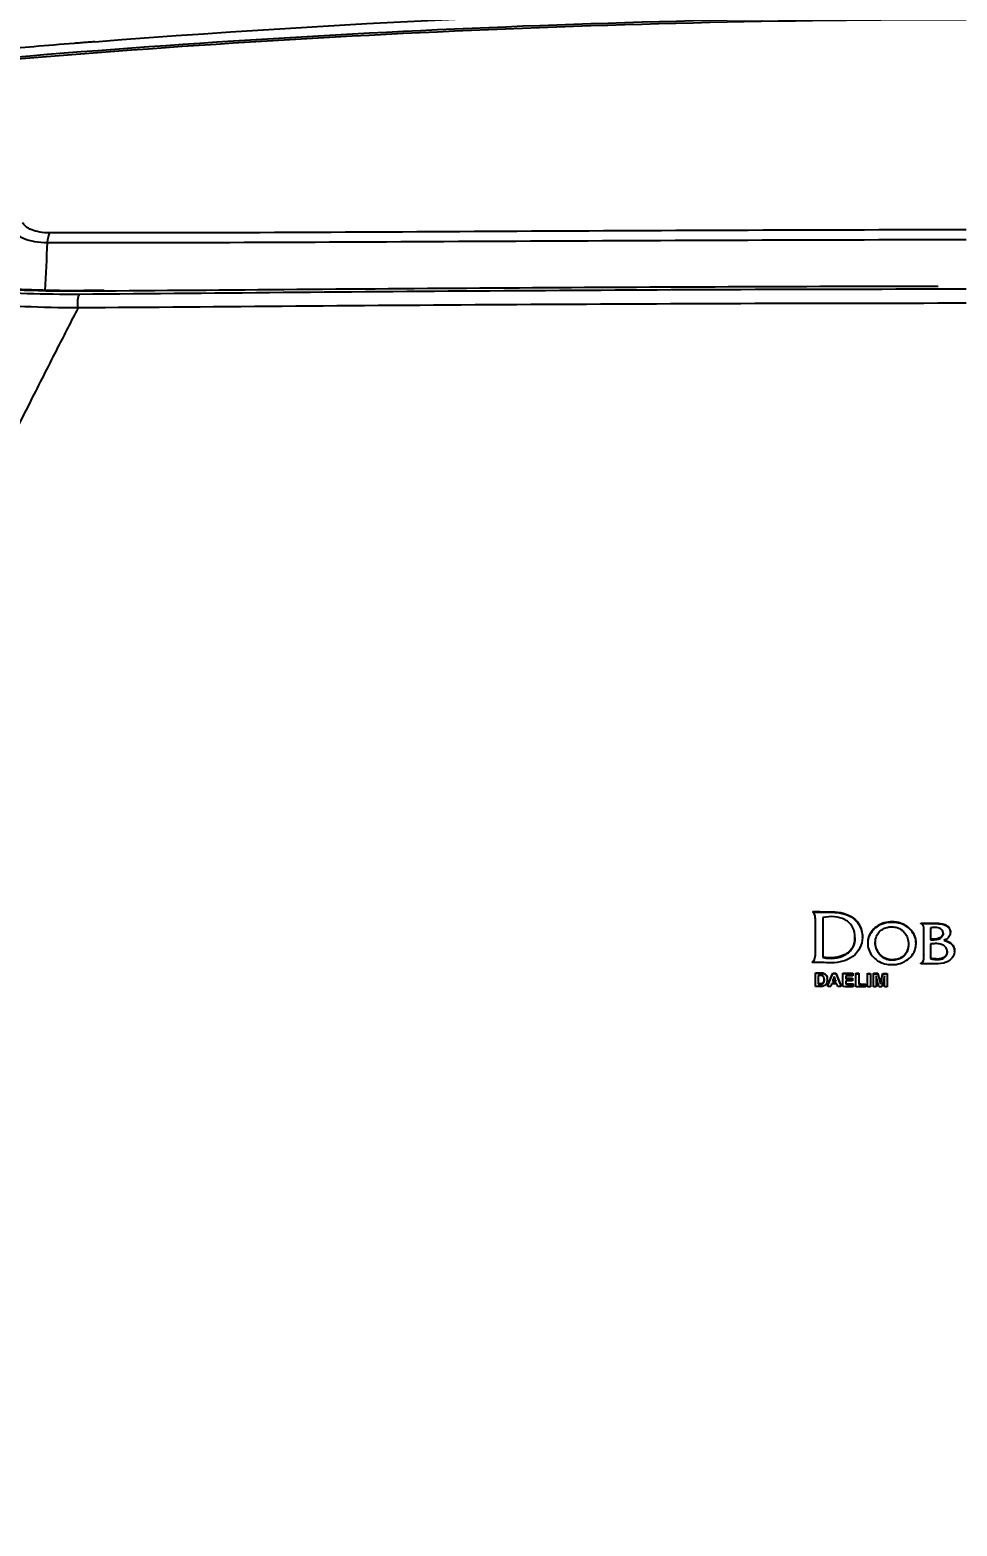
# Model space of a CAD drawing. Header units: millimetres. Extents: x 28 to 2974, y 8 to 3716.
# Drawn here: x 1052.7 to 1188, y 1162.7 to 1381.2 of the extents above; entities that cross this region are included whole.
import ezdxf

# ---------------------------------------------------------------- set-up
doc = ezdxf.new("R2010")
doc.units = ezdxf.units.MM
doc.layers.get('Defpoints').update_dxf_attribs({"linetype": 'CONTINUOUS'})
doc.layers.add('1LINE', color=7, linetype='CONTINUOUS')
doc.styles.add('Annotative', font='malgun.ttf')
doc.dimstyles.new('WOO', dxfattribs={"dimtxt": 20, "dimasz": 2, "dimexe": 1.25, "dimexo": 0.3, "dimgap": 1, "dimtad": 1, "dimdec": 1, "dimzin": 1, "dimdsep": 46, "dimtxsty": 'Annotative', "dimcen": 0, "dimclrd": 1, "dimclre": 1, "dimclrt": 2, "dimadec": 0, "dimazin": 0, "dimtfac": 1, "dimtdec": 1, "dimtofl": 0, "dimtmove": 0, "dimatfit": 3, "dimfxl": 0, "dimarcsym": 0})

# ---------------------------------------------------------------- blocks, each defined once
blk = doc.blocks.new('*D7')
at = {"layer": '1LINE', "color": 1, "lineweight": -2}
for p, q in [((989.17, 1143.86), (989.17, 1444.15)), ((1389.16, 1169.54), (1389.16, 1444.15)), ((991.17, 1442.9), (1387.16, 1442.9))]:
    blk.add_line(p, q, dxfattribs=at)
at = {"layer": '1LINE', "color": 1}
for points in [[(991.17, 1443.23), (991.17, 1442.56), (989.17, 1442.9)], [(1387.16, 1443.23), (1387.16, 1442.56), (1389.16, 1442.9)]]:
    blk.add_solid(points, dxfattribs=at)
at = {"layer": 'Defpoints', "color": 0}
for p in [(1389.16, 1442.9), (1389.16, 1169.24), (989.17, 1143.56)]:
    blk.add_point(p, dxfattribs=at)
at = {"layer": '1LINE', "color": 2, "insert": (1185.95, 1454.23), "char_height": 20, "attachment_point": 5, "style": 'Annotative'}
blk.add_mtext('400', dxfattribs=at)
blk = doc.blocks.new('*D14')
at = {"layer": '1LINE', "color": 1, "lineweight": -2}
for p, q in [((919.94, 1293.15), (919.94, 1507.21)), ((921.94, 1505.96), (1387.18, 1505.96)), ((1389.18, 1168.86), (1389.18, 1507.21))]:
    blk.add_line(p, q, dxfattribs=at)
at = {"layer": '1LINE', "color": 1}
for points in [[(921.94, 1506.29), (921.94, 1505.63), (919.94, 1505.96)], [(1387.18, 1506.29), (1387.18, 1505.63), (1389.18, 1505.96)]]:
    blk.add_solid(points, dxfattribs=at)
at = {"layer": 'Defpoints', "color": 0}
for p in [(1389.18, 1505.96), (919.94, 1292.85), (1389.18, 1168.56)]:
    blk.add_point(p, dxfattribs=at)
at = {"layer": '1LINE', "color": 2, "insert": (1154.56, 1517.29), "char_height": 20, "attachment_point": 5, "style": 'Annotative'}
blk.add_mtext('469', dxfattribs=at)

msp = doc.modelspace()

# ---------------------------------------------------------------- linework, layer by layer
at = {"layer": '1LINE', "linetype": 'Continuous'}
for p, q in [((1166.97, 1252.43), (1166.97, 1252.36)), ((1169.76, 1252.4), (1169.76, 1252.33)), ((1178.62, 1250.92), (1178.62, 1250.85)), ((1182.78, 1250.74), (1182.78, 1250.68)), ((1182.78, 1250.72), (1182.78, 1250.65)), ((1185.06, 1250.74), (1185.06, 1250.67)), ((1175.01, 1247.86), (1175.01, 1247.79)), ((1182.07, 1247.79), (1182.07, 1247.86)), ((1184.5, 1248.38), (1184.5, 1248.31)), ((1168.5, 1245.77), (1168.5, 1245.7)), ((1178.57, 1245.32), (1178.57, 1245.39)), ((1183.2, 1246.13), (1183.2, 1246.06)), ((1185.02, 1245.51), (1185.02, 1245.44)), ((1166.9, 1245.06), (1166.9, 1244.99)), ((1167.36, 1243.49), (1167.36, 1243.42)), ((1168.25, 1243.48), (1168.25, 1243.41)), ((1169.89, 1243.46), (1169.89, 1243.39)), ((1170.37, 1243.46), (1170.37, 1243.39)), ((1171.37, 1243.45), (1171.37, 1243.38)), ((1172.85, 1243.43), (1172.85, 1243.36)), ((1173.26, 1243.43), (1173.26, 1243.36)), ((1173.69, 1243.43), (1173.69, 1243.36)), ((1174.97, 1243.42), (1174.97, 1243.35)), ((1175.39, 1243.41), (1175.39, 1243.34)), ((1175.86, 1243.35), (1175.86, 1243.42)), ((1176.48, 1243.35), (1176.48, 1243.42)), ((1177.23, 1243.34), (1177.23, 1243.41)), ((1177.84, 1243.34), (1177.84, 1243.41)), ((1182.78, 1244.9), (1182.78, 1244.83)), ((1182.78, 1244.87), (1182.78, 1244.8)), ((1167.36, 1241.58), (1167.36, 1241.51)), ((1168.17, 1241.9), (1168.17, 1241.83)), ((1169.16, 1241.56), (1169.16, 1241.49)), ((1171.1, 1241.54), (1171.1, 1241.47)), ((1171.37, 1241.54), (1171.37, 1241.47)), ((1172.76, 1242.69), (1172.76, 1242.62)), ((1172.9, 1241.87), (1172.9, 1241.8)), ((1173.26, 1241.52), (1173.26, 1241.45)), ((1174.71, 1241.85), (1174.71, 1241.78)), ((1174.97, 1241.51), (1174.97, 1241.44)), ((1176.26, 1241.44), (1176.26, 1241.51)), ((1176.86, 1241.84), (1176.86, 1241.92)), ((1177.84, 1241.43), (1177.84, 1241.51))]:
    msp.add_line(p, q, dxfattribs=at)
for points, degree in [([(1189.37, 1382.94), (1136.22, 1382.94), (1083.11, 1380.39), (1030.53, 1375.38)], 3), ([(1189.37, 1384.41), (1146.92, 1384.41), (1104.48, 1382.73), (1062.16, 1379.38)], 3), ([(1030.45, 1375.11), (1083.05, 1380.14), (1136.19, 1382.69), (1189.37, 1382.69)], 3), ([(1062.16, 1379.38), (1062.16, 1379.39), (1062.16, 1379.4), (1062.16, 1379.41)], 3), ([(1054.93, 1343.13), (1055.05, 1345.46), (1055.16, 1347.79), (1055.28, 1350.12)], 3), ([(1055.28, 1350.12), (1055.32, 1350.72), (1055.45, 1351.26), (1055.61, 1351.52)], 3), ([(1060.46, 1343), (1054.58, 1342.96), (1048.96, 1343.16), (1043.62, 1343.67)], 3), ([(1060.58, 1343.08), (1056.56, 1343.05), (1052.7, 1343.2)], 2), ([(1059.72, 1340.57), (1059.62, 1341.3), (1059.71, 1342.27), (1059.93, 1342.6)], 3), ([(1060.46, 1343), (1060.5, 1343.06), (1060.55, 1343.08), (1060.59, 1343.07)], 3), ([(1063.43, 1343.02), (1062.44, 1343.01), (1061.45, 1343), (1060.46, 1343)], 3), ([(1063.53, 1343.1), (1060.59, 1343.09)], 1), ([(1166.97, 1252.43), (1167.9, 1252.42), (1168.83, 1252.41), (1169.76, 1252.4)], 3), ([(1166.97, 1252.36), (1167.9, 1252.35), (1168.83, 1252.34), (1169.76, 1252.33)], 3), ([(1167.36, 1246.56), (1167.36, 1248.04), (1167.36, 1249.52), (1167.36, 1251)], 3), ([(1167.36, 1246.49), (1167.36, 1247.97), (1167.36, 1249.45), (1167.36, 1250.93)], 3), ([(1168.49, 1251.57), (1168.48, 1251.56), (1168.46, 1251.56), (1168.44, 1251.56)], 3), ([(1168.44, 1251.56), (1168.44, 1249.61), (1168.44, 1247.66), (1168.44, 1245.71)], 3), ([(1182.78, 1250.74), (1183.54, 1250.74), (1184.3, 1250.74), (1185.06, 1250.74)], 3), ([(1182.78, 1250.72), (1182.78, 1250.73), (1182.78, 1250.74), (1182.78, 1250.74)], 3), ([(1182.78, 1250.65), (1182.78, 1250.66), (1182.78, 1250.67), (1182.78, 1250.68)], 3), ([(1182.78, 1250.68), (1183.54, 1250.67), (1184.3, 1250.67), (1185.06, 1250.67)], 3), ([(1184.83, 1250.12), (1184.62, 1250.1), (1184.4, 1250.08), (1184.19, 1250.06)], 3), ([(1184.19, 1250.06), (1184.19, 1249.47), (1184.19, 1248.89), (1184.19, 1248.31)], 3), ([(1174.24, 1248.65), (1174.24, 1248.75)], 1), ([(1183.2, 1246.13), (1183.2, 1247.25), (1183.2, 1248.37), (1183.2, 1249.49)], 3), ([(1183.2, 1246.06), (1183.2, 1247.18), (1183.2, 1248.31), (1183.2, 1249.43)], 3), ([(1184.5, 1248.38), (1184.4, 1248.38), (1184.29, 1248.38), (1184.19, 1248.38)], 3), ([(1184.19, 1248.31), (1184.29, 1248.31), (1184.4, 1248.31), (1184.5, 1248.31)], 3), ([(1184.86, 1247.75), (1184.64, 1247.74), (1184.41, 1247.73), (1184.19, 1247.72)], 3), ([(1184.19, 1247.72), (1184.19, 1246.98), (1184.19, 1246.25), (1184.19, 1245.51)], 3), ([(1187.07, 1249.36), (1187.07, 1249.46)], 1), ([(1167.36, 1246.49), (1167.36, 1246.52), (1167.36, 1246.54), (1167.36, 1246.56)], 3), ([(1168.5, 1245.77), (1168.48, 1245.77), (1168.46, 1245.78), (1168.44, 1245.78)], 3), ([(1168.44, 1245.71), (1168.46, 1245.71), (1168.48, 1245.7), (1168.5, 1245.7)], 3), ([(1185.02, 1245.51), (1184.75, 1245.53), (1184.47, 1245.56), (1184.19, 1245.58)], 3), ([(1184.19, 1245.51), (1184.47, 1245.49), (1184.75, 1245.46), (1185.02, 1245.44)], 3), ([(1187.68, 1246.59), (1187.68, 1246.65), (1187.68, 1246.71)], 2), ([(1169.7, 1244.96), (1168.76, 1244.97), (1167.83, 1244.98), (1166.9, 1244.99)], 3), ([(1167.36, 1243.49), (1167.66, 1243.49), (1167.95, 1243.48), (1168.25, 1243.48)], 3), ([(1167.36, 1241.58), (1167.36, 1242.22), (1167.36, 1242.85), (1167.36, 1243.49)], 3), ([(1167.36, 1241.51), (1167.36, 1242.15), (1167.36, 1242.79), (1167.36, 1243.42)], 3), ([(1167.36, 1243.42), (1167.66, 1243.42), (1167.95, 1243.41), (1168.25, 1243.41)], 3), ([(1168.17, 1243.08), (1168.04, 1243.09), (1167.91, 1243.09), (1167.78, 1243.09)], 3), ([(1167.78, 1243.09), (1167.78, 1242.67), (1167.78, 1242.25), (1167.78, 1241.84)], 3), ([(1169.16, 1241.56), (1169.4, 1242.19), (1169.64, 1242.83), (1169.89, 1243.46)], 3), ([(1169.16, 1241.49), (1169.4, 1242.13), (1169.64, 1242.76), (1169.89, 1243.39)], 3), ([(1169.89, 1243.46), (1170.05, 1243.46), (1170.21, 1243.46), (1170.37, 1243.46)], 3), ([(1169.89, 1243.39), (1170.05, 1243.39), (1170.21, 1243.39), (1170.37, 1243.39)], 3), ([(1170.37, 1243.46), (1170.61, 1242.82), (1170.86, 1242.18), (1171.1, 1241.54)], 3), ([(1170.37, 1243.39), (1170.61, 1242.75), (1170.86, 1242.11), (1171.1, 1241.47)], 3), ([(1171.37, 1243.45), (1171.86, 1243.44), (1172.36, 1243.44), (1172.85, 1243.43)], 3), ([(1171.37, 1241.54), (1171.37, 1242.17), (1171.37, 1242.81), (1171.37, 1243.45)], 3), ([(1171.37, 1243.38), (1171.86, 1243.37), (1172.36, 1243.37), (1172.85, 1243.36)], 3), ([(1171.37, 1241.47), (1171.37, 1242.11), (1171.37, 1242.74), (1171.37, 1243.38)], 3), ([(1172.85, 1243.03), (1172.5, 1243.03), (1172.14, 1243.03), (1171.79, 1243.04)], 3), ([(1171.79, 1243.04), (1171.79, 1242.9), (1171.79, 1242.77), (1171.79, 1242.63)], 3), ([(1172.85, 1243.36), (1172.85, 1243.25), (1172.85, 1243.14), (1172.85, 1243.03)], 3), ([(1173.26, 1243.43), (1173.41, 1243.43), (1173.55, 1243.43), (1173.69, 1243.43)], 3), ([(1173.26, 1241.52), (1173.26, 1242.16), (1173.26, 1242.79), (1173.26, 1243.43)], 3), ([(1173.26, 1243.36), (1173.41, 1243.36), (1173.55, 1243.36), (1173.69, 1243.36)], 3), ([(1173.26, 1241.45), (1173.26, 1242.09), (1173.26, 1242.72), (1173.26, 1243.36)], 3), ([(1173.69, 1243.36), (1173.69, 1242.84), (1173.69, 1242.31), (1173.69, 1241.79)], 3), ([(1174.97, 1243.42), (1175.11, 1243.41), (1175.25, 1243.41), (1175.39, 1243.41)], 3), ([(1174.97, 1241.51), (1174.97, 1242.14), (1174.97, 1242.78), (1174.97, 1243.42)], 3), ([(1174.97, 1243.35), (1175.11, 1243.35), (1175.25, 1243.34), (1175.39, 1243.34)], 3), ([(1174.97, 1241.44), (1174.97, 1242.07), (1174.97, 1242.71), (1174.97, 1243.35)], 3), ([(1175.39, 1243.34), (1175.39, 1242.71), (1175.39, 1242.07), (1175.39, 1241.44)], 3), ([(1175.86, 1243.42), (1176.07, 1243.42), (1176.28, 1243.42), (1176.48, 1243.42)], 3), ([(1175.86, 1243.35), (1176.07, 1243.35), (1176.27, 1243.35), (1176.48, 1243.35)], 3), ([(1175.87, 1241.44), (1175.87, 1242.08), (1175.86, 1242.71), (1175.86, 1243.35)], 3), ([(1176.64, 1241.44), (1176.51, 1241.97), (1176.38, 1242.51), (1176.25, 1243.04)], 3), ([(1176.25, 1243.04), (1176.25, 1242.51), (1176.25, 1241.98), (1176.26, 1241.44)], 3), ([(1176.25, 1243.03), (1176.25, 1242.52), (1176.26, 1242.02), (1176.26, 1241.51)], 3), ([(1176.48, 1243.42), (1176.61, 1242.92), (1176.73, 1242.42), (1176.86, 1241.92)], 3), ([(1176.48, 1243.35), (1176.61, 1242.85), (1176.73, 1242.35), (1176.86, 1241.84)], 3), ([(1176.86, 1241.92), (1176.98, 1242.42), (1177.11, 1242.92), (1177.23, 1243.41)], 3), ([(1176.86, 1241.84), (1176.98, 1242.34), (1177.1, 1242.84), (1177.23, 1243.34)], 3), ([(1177.45, 1243.03), (1177.32, 1242.5), (1177.19, 1241.97), (1177.06, 1241.44)], 3), ([(1177.23, 1243.41), (1177.43, 1243.41), (1177.64, 1243.41), (1177.84, 1243.41)], 3), ([(1177.23, 1243.34), (1177.43, 1243.34), (1177.64, 1243.34), (1177.84, 1243.34)], 3), ([(1177.46, 1241.43), (1177.45, 1241.97), (1177.45, 1242.5), (1177.45, 1243.03)], 3), ([(1177.84, 1243.41), (1177.84, 1242.78), (1177.84, 1242.14), (1177.84, 1241.51)], 3), ([(1177.84, 1243.34), (1177.84, 1242.7), (1177.84, 1242.07), (1177.84, 1241.43)], 3), ([(1182.78, 1244.87), (1182.78, 1244.88), (1182.78, 1244.89), (1182.78, 1244.9)], 3), ([(1182.78, 1244.8), (1182.78, 1244.81), (1182.78, 1244.82), (1182.78, 1244.83)], 3), ([(1184.41, 1244.8), (1183.87, 1244.8), (1183.32, 1244.8), (1182.78, 1244.8)], 3), ([(1168.25, 1241.5), (1167.95, 1241.51), (1167.66, 1241.51), (1167.36, 1241.51)], 3), ([(1168.17, 1241.9), (1168.04, 1241.9), (1167.91, 1241.9), (1167.78, 1241.9)], 3), ([(1167.78, 1241.84), (1167.91, 1241.83), (1168.04, 1241.83), (1168.17, 1241.83)], 3), ([(1169.09, 1242.59), (1169.09, 1242.63), (1169.09, 1242.68)], 2), ([(1169.6, 1241.49), (1169.45, 1241.49), (1169.3, 1241.49), (1169.16, 1241.49)], 3), ([(1169.74, 1241.88), (1169.7, 1241.75), (1169.65, 1241.62), (1169.6, 1241.49)], 3), ([(1170.5, 1241.87), (1170.24, 1241.88), (1169.99, 1241.88), (1169.74, 1241.88)], 3), ([(1170.13, 1242.95), (1170.04, 1242.71), (1169.95, 1242.46), (1169.86, 1242.21)], 3), ([(1169.86, 1242.21), (1170.03, 1242.2), (1170.21, 1242.2), (1170.38, 1242.2)], 3), ([(1170.36, 1242.27), (1170.2, 1242.27), (1170.04, 1242.27), (1169.88, 1242.27)], 3), ([(1170.38, 1242.2), (1170.3, 1242.45), (1170.21, 1242.7), (1170.13, 1242.95)], 3), ([(1170.63, 1241.48), (1170.59, 1241.61), (1170.54, 1241.74), (1170.5, 1241.87)], 3), ([(1171.1, 1241.47), (1170.94, 1241.47), (1170.79, 1241.48), (1170.63, 1241.48)], 3), ([(1172.9, 1241.46), (1172.39, 1241.46), (1171.88, 1241.46), (1171.37, 1241.47)], 3), ([(1171.79, 1242.7), (1172.11, 1242.7), (1172.44, 1242.7), (1172.76, 1242.69)], 3), ([(1171.79, 1242.63), (1172.11, 1242.63), (1172.44, 1242.63), (1172.76, 1242.62)], 3), ([(1172.76, 1242.3), (1172.44, 1242.3), (1172.11, 1242.3), (1171.79, 1242.3)], 3), ([(1171.79, 1242.3), (1171.79, 1242.14), (1171.79, 1241.97), (1171.79, 1241.81)], 3), ([(1171.79, 1241.88), (1172.16, 1241.87), (1172.53, 1241.87), (1172.9, 1241.87)], 3), ([(1171.79, 1241.81), (1172.16, 1241.8), (1172.53, 1241.8), (1172.9, 1241.8)], 3), ([(1172.76, 1242.62), (1172.76, 1242.51), (1172.76, 1242.41), (1172.76, 1242.3)], 3), ([(1172.9, 1241.8), (1172.9, 1241.68), (1172.9, 1241.57), (1172.9, 1241.46)], 3), ([(1174.71, 1241.44), (1174.23, 1241.44), (1173.75, 1241.45), (1173.26, 1241.45)], 3), ([(1173.69, 1241.86), (1174.03, 1241.86), (1174.37, 1241.85), (1174.71, 1241.85)], 3), ([(1173.69, 1241.79), (1174.03, 1241.79), (1174.37, 1241.79), (1174.71, 1241.78)], 3), ([(1174.71, 1241.78), (1174.71, 1241.67), (1174.71, 1241.55), (1174.71, 1241.44)], 3), ([(1175.39, 1241.44), (1175.25, 1241.44), (1175.11, 1241.44), (1174.97, 1241.44)], 3), ([(1176.26, 1241.44), (1176.13, 1241.44), (1176, 1241.44), (1175.87, 1241.44)], 3), ([(1177.06, 1241.44), (1176.92, 1241.44), (1176.78, 1241.44), (1176.64, 1241.44)], 3), ([(1177.84, 1241.43), (1177.71, 1241.43), (1177.59, 1241.43), (1177.46, 1241.43)], 3)]:
    msp.add_open_spline(points, degree=degree, dxfattribs=at)
for points, knots in [([(1059.16, 1379.19), (1057.19, 1379.03), (1055.23, 1378.87), (1049.84, 1378.41), (1046.4, 1378.11), (1042.31, 1377.74), (1041.64, 1377.68), (1038.39, 1377.38), (1035.8, 1377.13), (1032.54, 1376.82), (1031.88, 1376.75), (1030.79, 1376.64), (1030.37, 1376.6), (1029.95, 1376.56)], [0, 0, 0, 0, 0.201423, 0.201423, 0.553955, 0.553955, 0.622158, 0.622158, 0.888489, 0.888489, 0.956692, 0.956692, 1, 1, 1, 1]), ([(1062.16, 1379.41), (1062.16, 1379.41), (1062.15, 1379.41), (1062.1, 1379.41), (1062.01, 1379.41), (1061.77, 1379.39), (1061.66, 1379.38), (1061.33, 1379.36), (1061.07, 1379.34), (1060.51, 1379.3), (1060.19, 1379.27), (1059.63, 1379.23), (1059.39, 1379.21), (1059.16, 1379.19)], [0, 0, 0, 0, 0.071659, 0.071659, 0.285794, 0.285794, 0.41766, 0.41766, 0.632946, 0.632946, 0.848239, 0.848239, 1, 1, 1, 1]), ([(1189.38, 860.85), (1185.57, 860.92), (1178.21, 861.05), (1167.61, 862.17), (1155.89, 864.13), (1142.3, 867.53), (1126.51, 873.18), (1108.61, 881.89), (1093.85, 891.93), (1082.25, 901.85), (1071.92, 911.64), (1056.23, 928.68), (1040.99, 949.67), (1028.49, 971.26), (1019.93, 988.55), (1012.78, 1005.69), (1007.67, 1020.25), (1004.2, 1031.47), (1001.74, 1040.26), (999.44, 1049.41), (995.43, 1067.75), (992.78, 1086.55), (991.3, 1105.12), (990.57, 1117.55), (990.11, 1133.17), (990.12, 1151.94), (990.56, 1171.33), (991.2, 1190.02), (992.27, 1214.92), (994.2, 1245.4), (997.33, 1276.16), (1000.71, 1300.58), (1003.7, 1318.97), (1006.53, 1334.18), (1008.82, 1345.63), (1009.95, 1350.97), (1010.45, 1353.35)], [0, 0, 0, 0, 0.018946, 0.036614, 0.053001, 0.078065, 0.106249, 0.136388, 0.176904, 0.194704, 0.212376, 0.247738, 0.30991, 0.340983, 0.371843, 0.405858, 0.433404, 0.448643, 0.464291, 0.478876, 0.49559, 0.55773, 0.57326, 0.588809, 0.62002, 0.651428, 0.682817, 0.717371, 0.745505, 0.808517, 0.872207, 0.904588, 0.937476, 0.970643, 0.986922, 1, 1, 1, 1]), ([(1013.43, 1353.42), (1015.21, 1351.38), (1017.7, 1349.67), (1023.93, 1346.83), (1027.63, 1345.71), (1035.8, 1344.02), (1040.32, 1343.43), (1049.76, 1342.71), (1054.76, 1342.56), (1059.93, 1342.6)], [0, 0, 0, 0, 0.25, 0.25, 0.5, 0.5, 0.75, 0.75, 1, 1, 1, 1]), ([(1055.61, 1351.52), (1054.56, 1351.52), (1053.66, 1351.7), (1052.26, 1352.24), (1051.77, 1352.61), (1051.68, 1353.06)], [0, 0, 0, 0, 0.5, 0.5, 1, 1, 1, 1]), ([(1059.72, 1340.57), (1054.44, 1340.59), (1049.32, 1340.79), (1039.67, 1341.65), (1035.06, 1342.3), (1026.73, 1344.14), (1022.97, 1345.32), (1016.62, 1348.3), (1014.09, 1350.07), (1012.28, 1352.16)], [0, 0, 0, 0, 0.25, 0.25, 0.5, 0.5, 0.75, 0.75, 1, 1, 1, 1]), ([(1050.26, 1352.19), (1050.35, 1351.58), (1050.95, 1351.07), (1052.74, 1350.33), (1053.91, 1350.12), (1055.28, 1350.12)], [0, 0, 0, 0, 0.5, 0.5, 1, 1, 1, 1]), ([(1055.28, 1350.12), (1076.96, 1350.07), (1099.1, 1350.21), (1144, 1350.44), (1166.66, 1350.53), (1189.37, 1350.56)], [0, 0, 0, 0, 0.5, 0.5, 1, 1, 1, 1]), ([(1189.37, 1351.97), (1166.72, 1351.94), (1144.12, 1351.85), (1099.34, 1351.61), (1077.24, 1351.47), (1055.61, 1351.52)], [0, 0, 0, 0, 0.5, 0.5, 1, 1, 1, 1]), ([(1052.7, 1343.2), (1052.3, 1343.21), (1050.33, 1343.27), (1047.37, 1343.44), (1044.88, 1343.66), (1043.87, 1343.76)], [0, 0, 0, 0, 0.132124, 0.643338, 1, 1, 1, 1]), ([(1185.29, 1343.7), (1164.81, 1343.69), (1144.39, 1343.6), (1103.61, 1343.35), (1083.37, 1343.16), (1063.43, 1343.02)], [0, 0, 0, 0, 0.495993, 0.495993, 1, 1, 1, 1]), ([(1059.93, 1342.6), (1080.91, 1342.76), (1102.23, 1342.97), (1145.56, 1343.25), (1167.44, 1343.34), (1189.38, 1343.34)], [0, 0, 0, 0, 0.5, 0.5, 1, 1, 1, 1]), ([(1059.72, 1340.57), (1058.73, 1338.64), (1056.5, 1334.29), (1051.76, 1324.97), (1043.17, 1307.57), (1031.94, 1281.98), (1020.44, 1249.9), (1011.16, 1216.38), (1004.26, 1181.24), (999.22, 1144.95), (997.95, 1113.82), (999.89, 1088.94), (1002.25, 1070.34), (1005.74, 1051.81), (1010.4, 1033.42), (1015.99, 1015.33), (1024.95, 991.52), (1038.75, 963.14), (1056.42, 936.87), (1070.57, 920.2), (1079.29, 911.08), (1088.33, 902.25), (1100.43, 892.08), (1116.4, 881.87), (1130.69, 875.12), (1142.59, 870.74), (1152.74, 867.68), (1164.09, 865.13), (1176.67, 863.29), (1185.13, 862.93), (1189.38, 862.75)], [0, 0, 0, 0, 0.012507, 0.028169, 0.059983, 0.123214, 0.185248, 0.247141, 0.309619, 0.372607, 0.435239, 0.466362, 0.497482, 0.528744, 0.560227, 0.591849, 0.622902, 0.686811, 0.748464, 0.7798, 0.795457, 0.811186, 0.842678, 0.873857, 0.905195, 0.921072, 0.936872, 0.957903, 0.978899, 1, 1, 1, 1]), ([(1189.38, 1341.24), (1167.4, 1341.24), (1145.49, 1341.16), (1102.09, 1340.91), (1080.74, 1340.71), (1059.72, 1340.57)], [0, 0, 0, 0, 0.5, 0.5, 1, 1, 1, 1]), ([(1001.82, 1319.85), (999.5, 1304.3), (997.52, 1288.61), (993.47, 1249.02), (991.81, 1224.99), (990.2, 1188.67), (989.76, 1176.54), (989.17, 1152.22), (989.04, 1140.02), (989.57, 1115.59), (990.23, 1103.35), (992.74, 1078.82), (994.58, 1066.59), (1002.17, 1030.28), (1009.99, 1006.56), (1025.73, 973.15), (1031.66, 962.34), (1045.06, 941.45), (1052.41, 931.54), (1064.44, 917.57), (1068.61, 913.06), (1077.31, 904.35), (1081.82, 900.13), (1096.12, 888.16), (1106.57, 881.29), (1128.93, 870.34), (1140.76, 866.18), (1164.72, 860.68), (1176.93, 859.28), (1189.38, 859.29)], [0, 0, 0, 0, 0.086832, 0.086832, 0.217285, 0.217285, 0.282511, 0.282511, 0.347737, 0.347737, 0.412963, 0.412963, 0.47819, 0.47819, 0.608642, 0.608642, 0.673869, 0.673869, 0.739095, 0.739095, 0.771708, 0.771708, 0.804321, 0.804321, 0.869547, 0.869547, 0.934774, 0.934774, 1, 1, 1, 1]), ([(1167.36, 1250.93), (1167.36, 1251.12), (1167.37, 1251.31), (1167.34, 1251.68), (1167.31, 1251.88), (1167.2, 1252.12), (1167.15, 1252.19), (1167.06, 1252.29), (1167.01, 1252.33), (1166.97, 1252.36)], [0, 0, 0, 0, 0.3674, 0.3674, 0.741569, 0.741569, 0.896601, 0.896601, 1, 1, 1, 1]), ([(1168.5, 1245.7), (1169.58, 1245.49), (1170.74, 1245.6), (1172.16, 1246.35), (1172.57, 1246.72), (1173.06, 1247.62), (1173.16, 1248.14), (1173.13, 1249.16), (1173.04, 1249.67), (1172.57, 1250.59), (1172.18, 1250.98), (1170.73, 1251.75), (1169.57, 1251.78), (1168.49, 1251.57)], [0, 0, 0, 0, 0.25, 0.25, 0.375, 0.375, 0.5, 0.5, 0.625, 0.625, 0.75, 0.75, 1, 1, 1, 1]), ([(1169.76, 1252.33), (1170.89, 1252.32), (1172.04, 1252.08), (1173.82, 1250.74), (1174.25, 1249.67), (1174.22, 1247.59), (1173.73, 1246.55), (1171.98, 1245.22), (1170.83, 1244.95), (1169.7, 1244.96)], [0, 0, 0, 0, 0.25, 0.25, 0.5, 0.5, 0.75, 0.75, 1, 1, 1, 1]), ([(1169.76, 1252.4), (1170.89, 1252.39), (1172.04, 1252.15), (1173.8, 1250.82), (1174.23, 1249.78), (1174.24, 1248.76)], [0, 0, 0, 0, 0.50511, 0.50511, 1, 1, 1, 1]), ([(1178.62, 1250.85), (1178.2, 1250.86), (1177.78, 1250.81), (1176.99, 1250.58), (1176.61, 1250.4), (1175.97, 1249.94), (1175.7, 1249.65), (1175.29, 1249.05), (1175.14, 1248.71), (1175, 1248.04), (1174.99, 1247.69), (1175.09, 1247.03), (1175.2, 1246.7), (1175.53, 1246.1), (1175.76, 1245.81), (1176.29, 1245.35), (1176.6, 1245.15), (1177.27, 1244.86), (1177.64, 1244.76), (1178.18, 1244.69), (1178.35, 1244.68), (1178.52, 1244.68)], [0, 0, 0, 0, 0.115378, 0.115378, 0.231104, 0.231104, 0.341418, 0.341418, 0.44667, 0.44667, 0.546926, 0.546926, 0.646641, 0.646641, 0.748851, 0.748851, 0.84894, 0.84894, 0.952649, 0.952649, 1, 1, 1, 1]), ([(1178.62, 1250.92), (1178.2, 1250.93), (1177.78, 1250.88), (1176.99, 1250.65), (1176.61, 1250.46), (1175.97, 1250), (1175.7, 1249.72), (1175.29, 1249.11), (1175.14, 1248.78), (1175.03, 1248.25), (1175.01, 1248.06), (1175.01, 1247.87)], [0, 0, 0, 0, 0.22908, 0.22908, 0.458849, 0.458849, 0.677875, 0.677875, 0.886849, 0.886849, 1, 1, 1, 1]), ([(1178.57, 1245.32), (1178.32, 1245.32), (1178.06, 1245.36), (1177.58, 1245.52), (1177.35, 1245.64), (1176.95, 1245.94), (1176.77, 1246.11), (1176.47, 1246.53), (1176.34, 1246.78), (1176.15, 1247.32), (1176.1, 1247.63), (1176.11, 1248.24), (1176.17, 1248.56), (1176.4, 1249.08), (1176.53, 1249.29), (1176.87, 1249.66), (1177.08, 1249.81), (1177.52, 1250.04), (1177.76, 1250.12), (1178.18, 1250.19), (1178.37, 1250.21), (1178.55, 1250.21)], [0, 0, 0, 0, 0.095315, 0.095315, 0.190864, 0.190864, 0.285274, 0.285274, 0.393687, 0.393687, 0.515199, 0.515199, 0.643675, 0.643675, 0.740954, 0.740954, 0.838742, 0.838742, 0.931366, 0.931366, 1, 1, 1, 1]), ([(1178.52, 1244.68), (1178.94, 1244.68), (1179.37, 1244.74), (1180.16, 1245), (1180.55, 1245.19), (1181.18, 1245.67), (1181.44, 1245.97), (1181.82, 1246.59), (1181.95, 1246.92), (1182.08, 1247.6), (1182.08, 1247.95), (1181.96, 1248.62), (1181.83, 1248.95), (1181.48, 1249.54), (1181.25, 1249.81), (1180.71, 1250.26), (1180.39, 1250.45), (1179.71, 1250.72), (1179.34, 1250.8), (1178.85, 1250.84), (1178.74, 1250.85), (1178.62, 1250.85)], [0, 0, 0, 0, 0.11815, 0.11815, 0.236578, 0.236578, 0.348788, 0.348788, 0.453288, 0.453288, 0.557651, 0.557651, 0.659437, 0.659437, 0.760644, 0.760644, 0.863014, 0.863014, 0.967801, 0.967801, 1, 1, 1, 1]), ([(1178.55, 1250.21), (1178.8, 1250.2), (1179.06, 1250.17), (1179.54, 1250.01), (1179.77, 1249.89), (1180.15, 1249.61), (1180.32, 1249.44), (1180.61, 1249.04), (1180.73, 1248.8), (1180.91, 1248.27), (1180.96, 1247.97), (1180.97, 1247.34), (1180.92, 1246.99), (1180.7, 1246.46), (1180.57, 1246.25), (1180.24, 1245.88), (1180.03, 1245.72), (1179.6, 1245.49), (1179.37, 1245.42), (1178.94, 1245.34), (1178.76, 1245.32), (1178.57, 1245.32)], [0, 0, 0, 0, 0.095016, 0.095016, 0.190531, 0.190531, 0.281745, 0.281745, 0.385332, 0.385332, 0.506884, 0.506884, 0.644648, 0.644648, 0.741284, 0.741284, 0.838443, 0.838443, 0.930309, 0.930309, 1, 1, 1, 1]), ([(1182.07, 1247.86), (1182.07, 1248.03), (1182.05, 1248.2), (1181.96, 1248.69), (1181.83, 1249.02), (1181.48, 1249.61), (1181.25, 1249.88), (1180.71, 1250.33), (1180.39, 1250.51), (1179.71, 1250.78), (1179.34, 1250.87), (1178.85, 1250.91), (1178.74, 1250.92), (1178.62, 1250.92)], [0, 0, 0, 0, 0.103504, 0.103504, 0.309792, 0.309792, 0.514904, 0.514904, 0.722374, 0.722374, 0.934743, 0.934743, 1, 1, 1, 1]), ([(1183.2, 1249.43), (1183.2, 1249.6), (1183.21, 1249.78), (1183.19, 1250.07), (1183.17, 1250.18), (1183.11, 1250.35), (1183.08, 1250.41), (1183, 1250.51), (1182.96, 1250.55), (1182.87, 1250.61), (1182.83, 1250.63), (1182.78, 1250.65)], [0, 0, 0, 0, 0.385661, 0.385661, 0.629022, 0.629022, 0.778278, 0.778278, 0.902066, 0.902066, 1, 1, 1, 1]), ([(1184.5, 1248.31), (1184.77, 1248.31), (1185.03, 1248.34), (1185.39, 1248.45), (1185.51, 1248.49), (1185.71, 1248.61), (1185.8, 1248.69), (1185.93, 1248.85), (1185.97, 1248.92), (1186.02, 1249.08), (1186.03, 1249.16), (1186.02, 1249.34), (1186.01, 1249.43), (1185.94, 1249.61), (1185.88, 1249.7), (1185.75, 1249.85), (1185.68, 1249.91), (1185.5, 1250.01), (1185.4, 1250.05), (1185.18, 1250.11), (1185.05, 1250.13), (1184.89, 1250.12), (1184.86, 1250.12), (1184.83, 1250.12)], [0, 0, 0, 0, 0.210245, 0.210245, 0.306141, 0.306141, 0.403763, 0.403763, 0.474521, 0.474521, 0.544882, 0.544882, 0.625984, 0.625984, 0.711549, 0.711549, 0.789183, 0.789183, 0.874725, 0.874725, 0.975442, 0.975442, 1, 1, 1, 1]), ([(1185.06, 1250.74), (1185.45, 1250.74), (1185.84, 1250.69), (1186.34, 1250.51), (1186.48, 1250.44), (1186.73, 1250.26), (1186.83, 1250.15), (1186.98, 1249.91), (1187.03, 1249.78), (1187.07, 1249.59), (1187.07, 1249.52), (1187.07, 1249.45)], [0, 0, 0, 0, 0.424845, 0.424845, 0.594061, 0.594061, 0.765747, 0.765747, 0.917893, 0.917893, 1, 1, 1, 1]), ([(1185.06, 1250.67), (1185.45, 1250.67), (1185.84, 1250.62), (1186.34, 1250.44), (1186.48, 1250.37), (1186.73, 1250.19), (1186.83, 1250.08), (1186.98, 1249.84), (1187.03, 1249.72), (1187.08, 1249.47), (1187.08, 1249.35), (1187.05, 1249.11), (1187.02, 1248.99), (1186.9, 1248.77), (1186.83, 1248.67), (1186.61, 1248.47), (1186.45, 1248.37), (1186.23, 1248.26), (1186.17, 1248.24), (1186.11, 1248.21)], [0, 0, 0, 0, 0.263246, 0.263246, 0.368098, 0.368098, 0.474479, 0.474479, 0.568753, 0.568753, 0.657335, 0.657335, 0.744717, 0.744717, 0.832187, 0.832187, 0.956756, 0.956756, 1, 1, 1, 1]), ([(1173.14, 1248.63), (1173.14, 1248.15), (1173.05, 1247.67), (1172.57, 1246.79), (1172.17, 1246.42), (1170.74, 1245.67), (1169.58, 1245.55), (1168.5, 1245.77)], [0, 0, 0, 0, 0.23772, 0.23772, 0.491813, 0.491813, 1, 1, 1, 1]), ([(1178.57, 1245.39), (1178.32, 1245.39), (1178.06, 1245.43), (1177.58, 1245.59), (1177.35, 1245.71), (1176.95, 1246.01), (1176.77, 1246.18), (1176.47, 1246.6), (1176.34, 1246.85), (1176.16, 1247.38), (1176.11, 1247.67), (1176.11, 1247.96)], [0, 0, 0, 0, 0.186815, 0.186815, 0.37409, 0.37409, 0.55913, 0.55913, 0.771619, 0.771619, 1, 1, 1, 1]), ([(1180.97, 1247.71), (1180.97, 1247.38), (1180.91, 1247.05), (1180.7, 1246.53), (1180.57, 1246.31), (1180.24, 1245.95), (1180.03, 1245.79), (1179.6, 1245.56), (1179.37, 1245.48), (1178.94, 1245.41), (1178.76, 1245.39), (1178.57, 1245.39)], [0, 0, 0, 0, 0.271803, 0.271803, 0.469833, 0.469833, 0.668933, 0.668933, 0.857188, 0.857188, 1, 1, 1, 1]), ([(1186.11, 1248.21), (1186.67, 1248.1), (1187.22, 1247.82), (1187.76, 1246.9), (1187.73, 1246.3), (1187.16, 1245.39), (1186.65, 1245.06), (1185.56, 1244.78), (1184.98, 1244.8), (1184.41, 1244.8)], [0, 0, 0, 0, 0.25, 0.25, 0.5, 0.5, 0.75, 0.75, 1, 1, 1, 1]), ([(1186.03, 1249.3), (1186.03, 1249.3), (1186.03, 1249.29), (1186.02, 1249.19), (1186, 1249.08), (1185.92, 1248.91), (1185.87, 1248.83), (1185.72, 1248.69), (1185.63, 1248.63), (1185.37, 1248.5), (1185.19, 1248.45), (1184.84, 1248.39), (1184.67, 1248.38), (1184.5, 1248.38)], [0, 0, 0, 0, 0.007372, 0.007372, 0.168319, 0.168319, 0.312379, 0.312379, 0.480552, 0.480552, 0.753269, 0.753269, 1, 1, 1, 1]), ([(1185.02, 1245.44), (1185.21, 1245.42), (1185.39, 1245.43), (1185.73, 1245.48), (1185.88, 1245.53), (1186.13, 1245.66), (1186.24, 1245.73), (1186.41, 1245.9), (1186.48, 1246.01), (1186.57, 1246.22), (1186.6, 1246.33), (1186.62, 1246.56), (1186.61, 1246.69), (1186.56, 1246.93), (1186.51, 1247.04), (1186.38, 1247.23), (1186.29, 1247.32), (1186.07, 1247.49), (1185.93, 1247.57), (1185.56, 1247.7), (1185.33, 1247.74), (1185.02, 1247.76), (1184.94, 1247.76), (1184.86, 1247.75)], [0, 0, 0, 0, 0.116275, 0.116275, 0.216886, 0.216886, 0.297802, 0.297802, 0.379216, 0.379216, 0.454192, 0.454192, 0.541373, 0.541373, 0.620044, 0.620044, 0.698592, 0.698592, 0.803023, 0.803023, 0.949048, 0.949048, 1, 1, 1, 1]), ([(1186.11, 1248.28), (1186.37, 1248.23), (1186.62, 1248.15), (1187.01, 1247.93), (1187.17, 1247.82), (1187.43, 1247.54), (1187.53, 1247.38), (1187.65, 1247.05), (1187.68, 1246.89), (1187.68, 1246.71), (1187.68, 1246.7), (1187.68, 1246.68)], [0, 0, 0, 0, 0.308662, 0.308662, 0.540679, 0.540679, 0.775097, 0.775097, 0.978774, 0.978774, 1, 1, 1, 1]), ([(1166.9, 1245.06), (1167, 1245.14), (1167.09, 1245.23), (1167.23, 1245.44), (1167.28, 1245.56), (1167.38, 1245.97), (1167.36, 1246.27), (1167.36, 1246.56)], [0, 0, 0, 0, 0.22754, 0.22754, 0.455274, 0.455274, 1, 1, 1, 1]), ([(1166.9, 1244.99), (1167, 1245.07), (1167.09, 1245.16), (1167.23, 1245.37), (1167.28, 1245.49), (1167.38, 1245.9), (1167.36, 1246.2), (1167.36, 1246.49)], [0, 0, 0, 0, 0.22754, 0.22754, 0.455274, 0.455274, 1, 1, 1, 1]), ([(1182.78, 1244.83), (1182.84, 1244.85), (1182.89, 1244.88), (1182.98, 1244.95), (1183.02, 1245), (1183.1, 1245.11), (1183.13, 1245.2), (1183.19, 1245.4), (1183.2, 1245.53), (1183.21, 1245.8), (1183.2, 1245.93), (1183.2, 1246.06)], [0, 0, 0, 0, 0.122851, 0.122851, 0.24553, 0.24553, 0.429168, 0.429168, 0.711979, 0.711979, 1, 1, 1, 1]), ([(1182.78, 1244.9), (1182.84, 1244.92), (1182.89, 1244.95), (1182.98, 1245.02), (1183.02, 1245.06), (1183.1, 1245.18), (1183.13, 1245.26), (1183.19, 1245.47), (1183.2, 1245.6), (1183.21, 1245.73)], [0, 0, 0, 0, 0.172776, 0.172776, 0.345309, 0.345309, 0.603575, 0.603575, 1, 1, 1, 1]), ([(1186.61, 1246.63), (1186.61, 1246.62), (1186.61, 1246.61), (1186.61, 1246.47), (1186.59, 1246.34), (1186.5, 1246.11), (1186.44, 1246.01), (1186.28, 1245.84), (1186.19, 1245.77), (1185.96, 1245.63), (1185.81, 1245.58), (1185.45, 1245.5), (1185.24, 1245.49), (1185.02, 1245.51)], [0, 0, 0, 0, 0.015106, 0.015106, 0.202364, 0.202364, 0.358789, 0.358789, 0.514973, 0.514973, 0.719327, 0.719327, 1, 1, 1, 1]), ([(1168.17, 1241.83), (1168.23, 1241.83), (1168.28, 1241.84), (1168.38, 1241.87), (1168.42, 1241.88), (1168.49, 1241.93), (1168.52, 1241.97), (1168.58, 1242.05), (1168.6, 1242.11), (1168.65, 1242.28), (1168.66, 1242.39), (1168.66, 1242.61), (1168.65, 1242.71), (1168.61, 1242.84), (1168.59, 1242.88), (1168.56, 1242.94), (1168.53, 1242.97), (1168.48, 1243.01), (1168.46, 1243.03), (1168.38, 1243.06), (1168.32, 1243.07), (1168.24, 1243.08), (1168.21, 1243.08), (1168.17, 1243.08)], [0, 0, 0, 0, 0.086193, 0.086193, 0.15627, 0.15627, 0.22658, 0.22658, 0.328334, 0.328334, 0.523884, 0.523884, 0.689986, 0.689986, 0.759387, 0.759387, 0.812188, 0.812188, 0.864874, 0.864874, 0.948066, 0.948066, 1, 1, 1, 1]), ([(1168.25, 1243.48), (1168.38, 1243.48), (1168.51, 1243.46), (1168.7, 1243.38), (1168.76, 1243.34), (1168.88, 1243.24), (1168.93, 1243.17), (1169.02, 1243.02), (1169.05, 1242.94), (1169.08, 1242.79), (1169.09, 1242.73), (1169.09, 1242.66)], [0, 0, 0, 0, 0.29192, 0.29192, 0.449404, 0.449404, 0.643585, 0.643585, 0.845908, 0.845908, 1, 1, 1, 1]), ([(1168.25, 1243.41), (1168.38, 1243.41), (1168.51, 1243.39), (1168.7, 1243.31), (1168.76, 1243.27), (1168.88, 1243.17), (1168.93, 1243.1), (1169.02, 1242.95), (1169.05, 1242.87), (1169.1, 1242.62), (1169.11, 1242.46), (1169.07, 1242.16), (1169.02, 1242.02), (1168.92, 1241.83), (1168.88, 1241.76), (1168.76, 1241.65), (1168.69, 1241.6), (1168.54, 1241.54), (1168.47, 1241.52), (1168.35, 1241.5), (1168.3, 1241.5), (1168.25, 1241.5)], [0, 0, 0, 0, 0.13223, 0.13223, 0.203565, 0.203565, 0.291523, 0.291523, 0.383168, 0.383168, 0.559211, 0.559211, 0.707968, 0.707968, 0.791909, 0.791909, 0.877125, 0.877125, 0.951156, 0.951156, 1, 1, 1, 1]), ([(1168.66, 1242.57), (1168.66, 1242.46), (1168.65, 1242.34), (1168.6, 1242.19), (1168.59, 1242.14), (1168.54, 1242.06), (1168.51, 1242.03), (1168.45, 1241.97), (1168.41, 1241.95), (1168.33, 1241.92), (1168.29, 1241.91), (1168.22, 1241.9), (1168.2, 1241.9), (1168.17, 1241.9)], [0, 0, 0, 0, 0.367025, 0.367025, 0.532263, 0.532263, 0.66469, 0.66469, 0.797258, 0.797258, 0.929371, 0.929371, 1, 1, 1, 1])]:
    msp.add_open_spline(points, degree=3, knots=knots, dxfattribs=at)

# ---------------------------------------------------------------- dimensions: what is measured, and where the dimension line sits
at = {"layer": '1LINE'}
dim = msp.add_linear_dim(base=(1389.18, 1505.96), p1=(919.94, 1292.85), p2=(1389.18, 1168.56), dimstyle='WOO', override={"dimdec": 0}, dxfattribs=at)
dim.commit()
dim.dimension.update_dxf_attribs({"geometry": '*D14', "text_midpoint": (1154.56, 1517.29)})
dim = msp.add_linear_dim(base=(1389.16, 1442.9), p1=(989.17, 1143.56), p2=(1389.16, 1169.24), text='400', dimstyle='WOO', override={"dimdec": 0}, dxfattribs=at)
dim.commit()
dim.dimension.update_dxf_attribs({"geometry": '*D7', "text_midpoint": (1185.95, 1442.9), "dimtype": 160})

doc.saveas('drawing.dxf')
